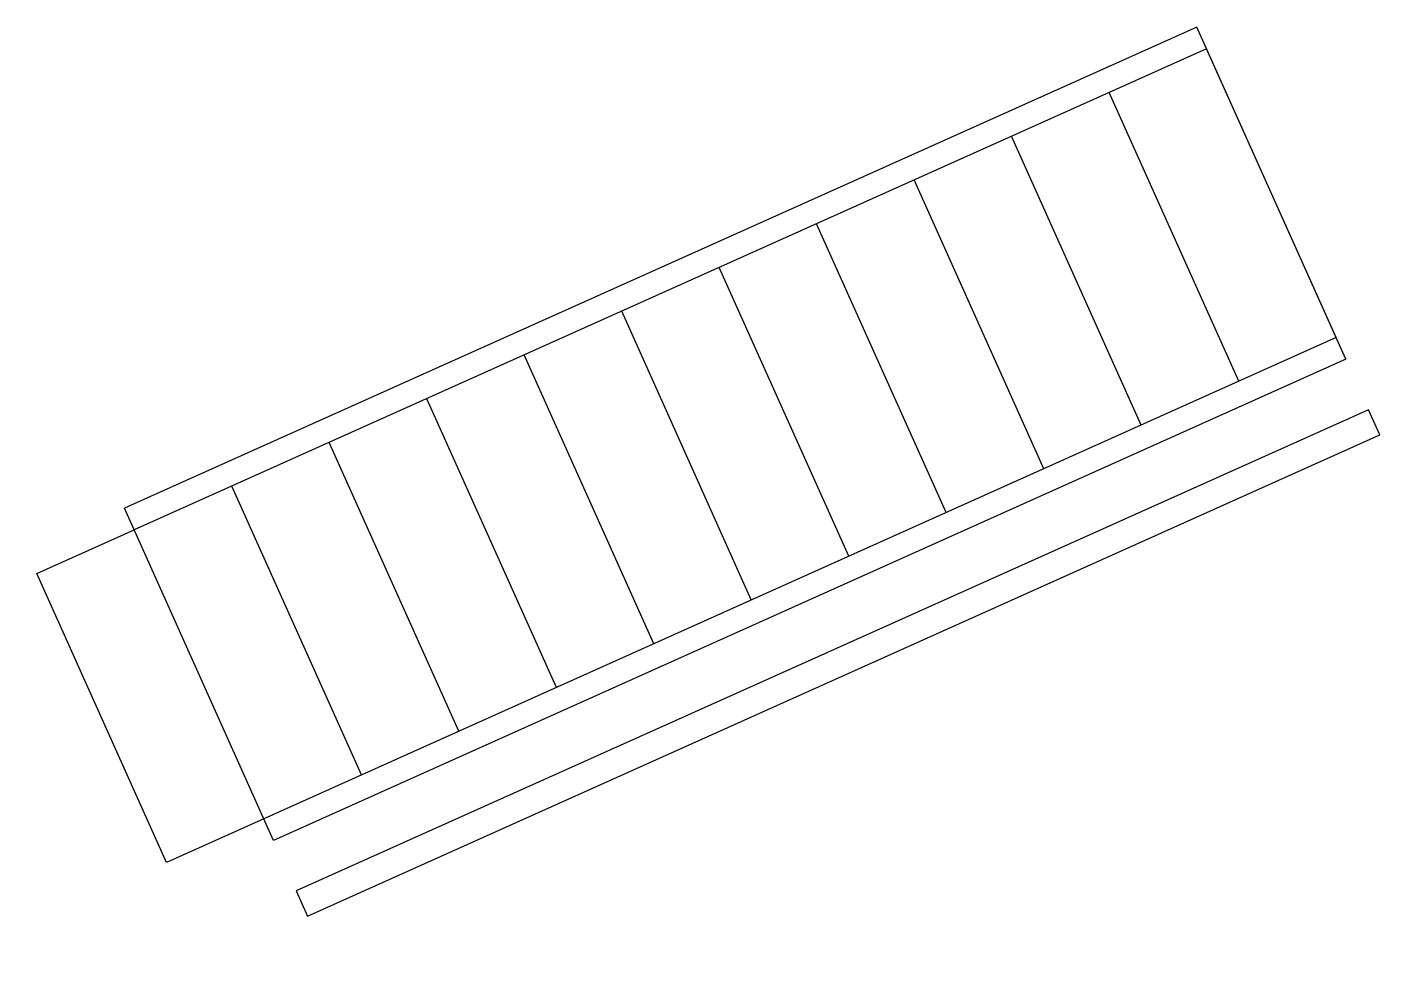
# Model space of a CAD drawing. Header units: metres. Extents: x 7399493 to 7407015, y 5696902 to 5712236.
# Drawn here: x 7403532.82 to 7403536.239, y 5707618.357 to 5707620.715 of the extents above; entities that cross this region are included whole.
import ezdxf

# ---------------------------------------------------------------- set-up
doc = ezdxf.new("R2010")
doc.units = ezdxf.units.M
doc.layers.add('Schody ewakuacyjne', color=100, linetype='Continuous')

# ---------------------------------------------------------------- blocks, each defined once
blk = doc.blocks.new('*U24')
at = {"layer": 'Schody ewakuacyjne'}
for points in [[(-0.4, 0.27), (0.4, 0.27)], [(-0.4, 0), (-0.4, 0.27), (0.4, 0.27), (0.4, 0)], [(-0.46, -2.97), (-0.46, 0)], [(-0.46, 0), (0.46, 0)], [(-0.4, -2.97), (-0.4, 0)], [(0.4, -2.97), (0.4, 0)], [(0.46, -2.97), (0.46, 0)], [(-0.4, -0.27), (0.4, -0.27)], [(-0.4, -0.54), (0.4, -0.54)], [(-0.4, -0.81), (0.4, -0.81)], [(-0.4, -1.08), (0.4, -1.08)], [(-0.4, -1.35), (0.4, -1.35)], [(-0.4, -1.62), (0.4, -1.62)], [(-0.4, -1.89), (0.4, -1.89)], [(-0.4, -2.16), (0.4, -2.16)], [(-0.4, -2.43), (0.4, -2.43)], [(-0.4, -2.7), (0.4, -2.7)], [(-0.46, -2.97), (0.46, -2.97)], [(-0.4, -2.97), (0.4, -2.97)]]:
    blk.add_lwpolyline(points, dxfattribs=at)
at = {"layer": 'Schody ewakuacyjne', "ltscale": 0.8}
blk.add_lwpolyline([(-0.67, 0), (-0.67, -2.97), (-0.6, -2.97), (-0.6, 0)], close=True, dxfattribs=at)

msp = doc.modelspace()

# ---------------------------------------------------------------- block references
at = {"color": 1, "linetype": 'Continuous', "lineweight": 25, "extrusion": (0, 0, -1), "xscale": -1, "rotation": 245.8294993316975}
msp.add_blockref('*U24', (-7403533.2548, 5707619.0788), dxfattribs=at)

doc.saveas('drawing.dxf')
